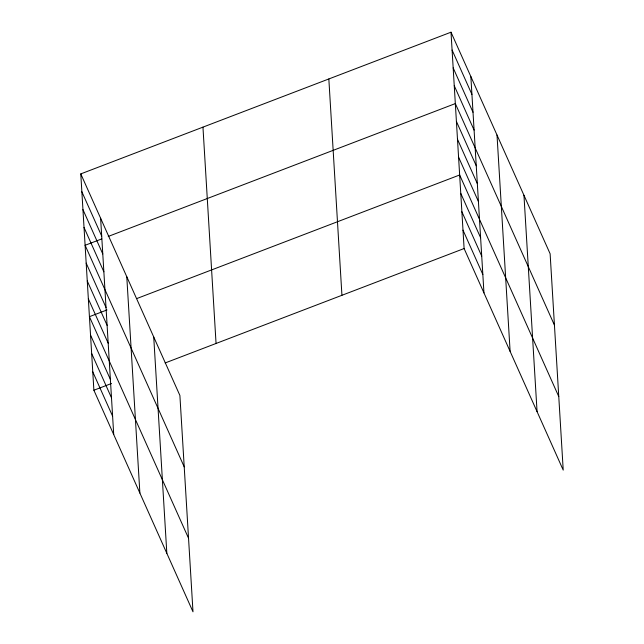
<?xml version="1.0" encoding="UTF-8"?>
<svg xmlns="http://www.w3.org/2000/svg" width="644" height="644" viewBox="0 0 644 644"><rect width="100%" height="100%" fill="white"/><g stroke="black" fill="none" stroke-linecap="round" stroke-linejoin="round"><path stroke-width="0.97" d="M80.782 173.896L179.893 395.464L192.991 611.8L93.879 390.232L80.782 173.896L451.009 32.2L550.121 253.768L563.218 470.104L464.107 248.536L451.009 32.2M101.76 238.916L85.105 245.292L184.216 466.86M108.24 236.437L455.332 103.587L554.444 325.156M107.009 309.949L89.427 316.679L188.539 538.247M136.633 298.615L459.655 174.983L558.767 396.543M93.879 390.232L111.468 383.502M165.146 362.958L464.107 248.536M452.088 50.047L471.931 94.402M453.167 67.894L473.01 112.249M454.253 85.741L474.089 130.096M456.411 121.434L476.254 165.79M457.49 139.289L477.333 183.645M458.576 157.136L478.411 201.492M460.766 193.369L480.609 237.725M461.885 211.755L481.72 256.111M462.996 230.141L482.839 274.497M81.86 191.751L101.704 236.107M82.939 209.598L102.782 253.953M84.018 227.445L103.861 271.8M86.183 263.138L106.027 307.494M87.262 280.985L107.105 325.341M88.349 298.832L108.184 343.188M90.538 335.065L110.382 379.421M91.649 353.459L111.493 397.815M92.768 371.846L112.611 416.201M523.958 195.285L537.064 411.621M497.007 135.039L510.112 351.366M470.853 76.555L483.95 292.891M328.834 78.962L341.932 295.298M202.957 127.142L216.054 343.469M153.731 336.989L166.836 553.317M126.779 276.735L139.885 493.071M100.617 218.252L113.722 434.587"/></g></svg>
